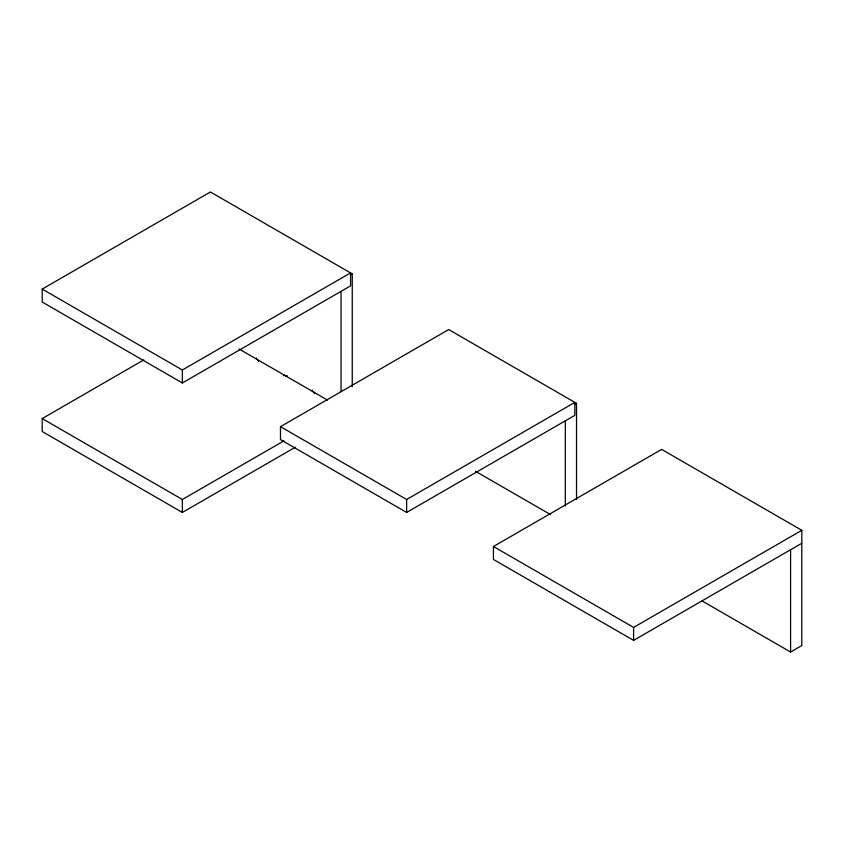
<?xml version="1.0" encoding="UTF-8"?>
<svg xmlns="http://www.w3.org/2000/svg" width="844" height="844" viewBox="0 0 844 844"><rect width="100%" height="100%" fill="white"/><g stroke="black" fill="none" stroke-linecap="round" stroke-linejoin="round"><path stroke-width="1.27" d="M42.2 289.091L182.367 370.01L350.566 272.897L350.566 285.852L182.367 382.965L42.2 302.036L42.2 289.091L210.399 191.978L352.254 273.878L352.254 386.731M295.379 447.193L182.367 512.445L42.2 431.516L42.2 418.571L143.797 359.913M350.566 274.849L352.254 273.878M280.482 426.663L406.639 499.49L574.838 402.388L574.838 415.332L406.639 512.445L280.482 439.608L280.482 426.663L448.691 329.55L576.526 403.358L576.526 499.521M42.2 418.571L182.367 499.49L283.964 440.842M574.838 404.329L576.526 403.358M801.8 543.262L633.601 640.374L493.434 559.445L493.434 546.501L661.633 449.388L801.8 530.306L801.8 645.554L790.585 652.022L701.702 600.706M493.434 546.501L633.601 627.419L801.8 530.306M475.52 471.29L550.531 514.597M239 348.973L327.588 400.119M790.585 549.729L790.585 652.022M633.601 627.419L633.601 640.374M565.311 420.829L565.311 506.073M406.639 499.49L406.639 512.445M341.039 291.349L341.039 391.532M182.367 370.01L182.367 382.965M182.367 499.49L182.367 512.445M287.498 375.875A2.5 1.445 0 0 1 284.977 375.517A2.5 1.445 60 0 0 283.405 375.717M312.396 390.244A2.5 1.445 0 0 0 313.008 391.7A2.5 1.445 60 0 1 314.569 393.715M256.323 357.877A2.5 1.445 0 0 0 256.935 359.333A2.5 1.445 60 0 1 258.507 361.337"/></g></svg>
